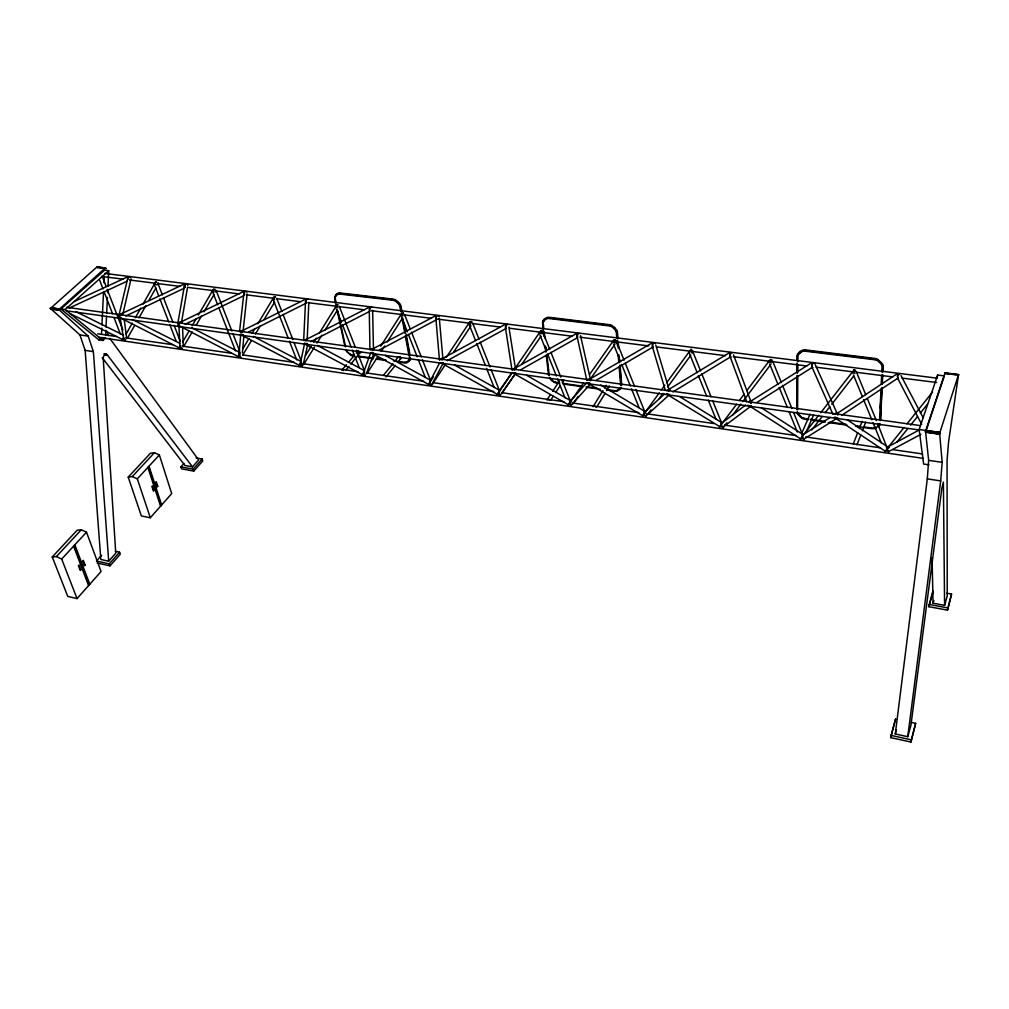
<?xml version="1.0" encoding="UTF-8"?>
<svg xmlns="http://www.w3.org/2000/svg" width="1009" height="1009" viewBox="0 0 1009 1009"><rect width="100%" height="100%" fill="white"/><g stroke="black" fill="none" stroke-linecap="round" stroke-linejoin="round"><path stroke-width="1.5" d="M666.306 393.939L720.174 426.895L721.637 422.569L680.18 396.915M944.588 605.337L943.39 482.075L941.914 487.801L910.9 725.458L907.747 736.696L895.286 733.972L927.309 478.871L928.646 460.344L925.556 431.385L945.017 372.826L958.55 374.654L948.574 441.879L947.06 460.356L947.237 595.89L944.588 605.337L933.06 603.218L932.064 557.813M796.82 409.616L796.984 375.474M796.996 372.371L797.047 363.063M797.06 359.961L797.072 356.858A8.93 7.177 19.9 0 1 797.753 354.134L799.935 351.384L802.786 350.136A8.93 7.177 19.9 0 1 806.141 349.997L874.311 358.359A9.182 7.353 15.7 0 1 877.767 359.355L882.509 364.009A9.182 7.353 15.7 0 1 883.077 366.935L882.862 371.539M797.085 408.998L797.261 376.42M797.274 373.317L797.324 364.009M797.337 360.907L797.362 356.253A8.93 7.177 19.9 0 1 798.031 353.528M797.589 409.73L797.766 375.575M797.791 372.472L797.829 364.716M797.842 361.613L797.867 356.959A8.122 6.521 19.9 0 1 798.951 353.755L801.878 351.674A8.122 6.521 19.9 0 1 805.863 351.271L874.034 359.671A8.349 6.685 15.8 0 1 878.133 361.083L881.046 363.946A8.349 6.685 15.8 0 1 882.005 367.465L881.79 372.069M907.747 736.696L940.691 480.915L942.166 462.336L939.631 433.353L958.55 374.579M589.824 378.98L590.126 379.498M542.993 332.516L542.892 333.336M109.741 338.318L198.634 459.953L192.492 466.864L107.509 355.168C105.277 352.242 102.514 356.909 103.284 359.217L115.758 553.26L108.707 561.193L100.824 559.478L85.147 350.375L79.913 334.912L50.45 308.439L96.94 266.981L97.608 267.763M108.707 561.193L93.383 351.624L88.199 336.136L58.913 309.624L105.226 268.016L105.895 268.798M945.004 373.809L945.067 372.901M308.842 302.385L307.19 339.655L305.5 340.512L306.118 339.743M436.392 318.125L436.09 315.514L372.762 348.874L372.826 350.552M862.165 421.321L862.115 422.241M862.392 430.805L865.659 422.115M879.583 419.618L881.008 388.932M881.223 384.341L881.652 375.134M880.327 408.241L880.542 403.638M101.505 334.37L101.808 328.102M101.947 324.974L103.511 292.106M103.965 282.709L104.255 276.453M105.63 334.963L105.857 330.271M106.008 327.13L106.538 316.158M106.689 313.03L107.433 297.352M107.66 292.648L107.812 289.52M107.963 286.379L108.72 270.715L104.558 270.198L60.868 308.981L98.844 339.869L102.968 340.474L105.478 338.103L101.354 337.498L98.844 339.869M303.671 340.449L305.525 301.54M880.39 419.719L881.904 387.506M882.043 384.442L882.471 375.234M882.61 372.17L882.837 367.566A9.182 7.353 15.8 0 0 882.27 364.627L880.403 361.966L878.927 361.638M880.554 420.614L882.068 388.415M882.282 383.811L882.711 374.604M123.615 339.188L123.111 339.756L123.691 337.813M369.647 307.304L369.824 310.167M890.657 737.604L895.551 719.013L890.657 737.604L910.913 742.056L915.642 723.339L911.341 722.406M910.913 742.056L915.642 723.339M946.896 593.229L951.55 594.074L947.514 610.142L928.772 606.686L932.947 590.719M240.508 356.858L238.931 355.168L240.735 334.559M242.387 352.885L243.901 335.656M750.204 401.166L750.709 403.348M947.514 610.142L951.55 594.074M697.206 372.737L689.084 352.608L691.619 349.417M442.623 359.708L442.535 358.523L505.559 324.179L506.001 327.446M243.131 330.801L247.066 294.54M239.562 331.57L243.812 293.707M239.448 354.588L238.338 356.631L178.858 325.604M179.488 347.928L180.195 345.507M304.693 343.06L300.178 364.11L302.069 366.217M302.927 364.943L303.419 362.836M526.748 375.335L570.236 400.497L568.584 404.924L512.673 372.838M836.902 414.157L836.915 412.908L836.057 413.463M238.931 355.168L239.726 353.2M937.172 378.173L937.638 375.058L944.348 375.89L926.123 430.49M182.2 348.521L180.346 347.878L180.006 346.024M181.456 322.716L187.497 287.54M177.71 323.99L184.42 285.686M615.969 342.644L615.957 341.319M240.52 334.559L299.572 365.51L301.237 361.55L253.36 336.375M238.338 356.631L239.511 353.617M836.839 413.652L897.342 373.633L897.808 378.224L841.72 415.33M303.381 363.908L307.631 344.927M123.073 313.093L131.056 278.825M118.848 315.804L127.676 278.509M119.39 317.318L179.388 347.991M514.527 368.335L513.972 369.988L516.167 368.562M596.13 380.33L652.823 347.121L652.344 342.757L590.139 378.93L589.836 379.914M440.819 362.736L497.626 394.532L499.329 390.206L454.782 365.157M304.302 343.754L362.672 374.831L364.463 370.644L317.28 345.393M155.033 284.475C152.397 284.261 157.114 281.284 156.496 281.637C154.226 281.751 155.348 285.383 157.316 284.765M385.261 355.445L430.477 380.216L428.699 384.505L371.173 352.784A2.157 1.589 -59 0 1 370.782 352.759M372.914 348.748L372.422 349.795M750.406 402.793L750.734 401.191L810.24 363.631M729.734 352.696L730.491 356.946L672.902 391.959M895.286 733.972L896.496 729.784M933.06 603.218L933.829 600.544M928.772 606.686L932.77 592.964M470.812 321.392L469.601 322.678L470.585 324.646M606.787 390.597L609.322 386.006M370.58 353.175L363.48 372.775L363.593 374.352L364.968 375.083M300.253 363.555L301.06 362.117M928.923 464.834L923.613 464.052L919.149 429.519L937.638 375.058M613.043 342.795L615.54 339.793M442.207 359.456L442.636 358.321L443.834 358.788M240.773 332.667L242.072 330.902L243.737 331.116M409.629 360.49L409.881 359.784A7.681 5.537 39.2 0 0 409.944 357.4M577.64 336.539L577.098 333.449M404.054 315.678L404.193 314.455M366.393 373.683L373.961 353.264M403.247 312.979L401.62 313.635L402.566 315.981M692.641 352.721L692.679 351.056M879.306 425.584L879.545 424.94M690.976 349.328L690.761 351.208L691.96 352.973M874.778 428.447L875.017 427.803M126.705 338.696L124.233 319.651M856.982 444.767L860.778 434.993M853.299 443.922L857.663 432.76M859.302 428.585L862.027 421.611M887.214 448.513L904.051 427.475M128.357 276.895L128.042 279.039M337.296 304.604L336.59 306.244L337.889 307.859M806.456 431.499L813.632 414.913M801.676 433.441L810.088 414.106M543.599 320.042L542.867 321.354A8.198 6.344 34.7 0 0 542.602 323.939L544.053 336.438M756.763 402.528L812.308 367.339L811.677 362.748M799.481 353.163L800.503 351.927M241.239 332.73L242.412 330.712M797.879 353.932L802.508 350.754A8.93 7.177 19.9 0 1 805.863 350.602L874.071 358.99A9.182 7.353 15.8 0 1 877.527 359.986L879.545 361.209M442.484 358.599L441.223 359.898M615.036 339.756L613.762 340.512L614.771 343.01M511.525 373.305L498.951 391.366L498.673 394.115L500.35 395.263M274.776 296.596L273.628 297.819L274.587 299.673M400.85 311.655L400.005 307.089A7.164 5.259 41.1 0 0 398.58 303.923L395.843 301.401A7.164 5.259 41.1 0 0 392.526 300.203L340.222 294.136A7.088 5.083 42.6 0 0 337.334 294.59L335.581 296.545A7.088 5.083 42.6 0 0 335.404 299.459L336.047 302.46M439.344 363.48L429.758 381.843L429.708 384.025L431.474 384.58M179.69 323.612L180.712 322.186M432.193 383.836L443.052 363.379M620.598 388.818L621.229 387.708L620.888 388.276M855.102 370.744L853.98 369.95L854.913 373.607M363.656 372.22L364.678 370.997M213.883 289.003L213.038 290.554L213.984 291.954M588.701 382.752L588.247 383.042A2.308 1.463 -61 0 1 587.541 382.815M836.247 414.068L837.937 413.047M126.163 333.941L132.293 323.094M135.37 317.671L140.73 308.174M143.038 304.113L155.298 282.419M127.462 338.141L134.361 325.97M138.965 317.86L145.864 305.677M148.928 300.266L155.827 288.095M541.101 330.372L540.799 332.617L542.211 333.903M800.314 439.218L802.395 436.531L803.996 439.76M404.231 362.307A6.987 5.032 39.2 0 0 407.169 361.954L409.452 359.595A6.975 5.032 39.2 0 0 409.692 358.964M182.743 341.849L189.011 331.091M192.139 325.718L196.061 318.995M198.407 314.959L213.29 289.406M769.236 362.685L771.784 359.557M183.588 346.73L192.202 331.974M196.112 325.264L201.598 315.867M203.957 311.844L214.135 294.388M644.221 411.912L644.701 411.306L642.973 415.885L588.247 383.395M157.934 284.361L158.11 282.835M242.589 349.139L249.009 338.456M252.212 333.121L254.621 329.111M257.825 323.775L273.868 297.075M749.939 402.112L751.705 401.128M242.564 355.37L251.38 340.714M255.391 334.055L260.208 326.058M264.207 319.399L274.637 302.082M358.031 351.119L358.662 350.653M350.892 364.06L360.743 351.763M596.924 406.715L605.148 393.283M593.027 406.741L602.941 390.647M604.593 387.973L606.245 385.287M179.198 323.548L180.321 322.363L181.998 322.577M305.538 355.445L311.289 346.163M313.761 342.177L316.221 338.204M319.512 332.894L336.766 305.046M303.785 364.337L314.455 347.121M316.927 343.148L321.858 335.215M325.138 329.918L337.46 310.053M369.521 307.039L305.941 339.629L305.878 340.752M614.544 327.219L615.124 328.732M371.413 360.743L375.625 354.159M380.683 346.238L401.759 313.269M366.973 373.582L377.934 356.48M381.301 351.208L384.669 345.948M387.204 342.001L402.364 318.302M398.164 361.878L401.103 358.17L400.081 356.644M720.994 423.061L721.637 422.569M550.763 400.043L553.222 396.285M555.682 392.526L559.781 386.258M562.24 382.499L563.88 379.989L563.098 380.481A2.031 1.551 33.1 0 1 562.707 380.507M551.482 380.62L550.952 379.17M549.577 378.325L550.334 378.375M550.22 394.998L546.928 400.005L547.71 399.514A2.068 1.551 33.1 0 1 548.921 399.69L549.615 400.144M552.68 391.252L559.263 381.238M430.78 380.935L433.378 377M446.369 357.312L469.74 321.884M432.18 384.568L445.158 364.917M453.621 352.116L470.938 325.92M430.124 381.944L429.935 383.975L431.411 385.161M887.378 448.538L877.578 423.553M616.764 337.75L616.385 333.134A7.58 5.953 31.8 0 0 615.162 329.817L612.349 327.13A7.58 5.953 31.8 0 0 608.679 325.831L549.476 318.567A7.454 5.764 34.7 0 0 546.109 318.983L543.838 320.988A7.454 5.764 34.7 0 0 543.283 324.028L543.826 328.72M499.026 391.984L512.105 372.788M515.586 367.667L540.862 330.574M501.75 393.674L515.7 373.242M521.804 364.299L540.975 336.186M589.269 379.838L591.16 378.93M544.494 318.894L542.956 321.165M586.544 382.827L569.959 401.683L569.555 404.004L571.006 405.252M501.107 393.901L515.549 373.418M583.467 383.18L570.009 402.314L569.984 404.458L571.359 405.668M589.748 374.263L613.976 339.819M572.746 404.079L578.132 396.436M590.694 378.602L614.935 344.22M120.966 314.152L120.222 315.363L122.795 314.177M852.946 373.355L855.531 370.139M835.742 417.196L834.834 417.449A2.485 1.286 -61.7 0 1 834.241 417.221M644.524 413.173L659.331 392.804M661.185 390.269L664.893 385.173M666.735 382.625L690.799 349.543M648.207 413.715L650.994 409.906M659.318 398.467L663.027 393.384M667.643 387.027L690.787 355.269M498.951 391.366L500.06 390.407M722.558 422.897L736.608 404.205M739.408 400.472L744.1 394.242M746.9 390.508L770.308 359.368L771.116 362.925M364.047 372.321L363.795 374.301L365.308 375.474M723.1 427.753L726.858 422.784M732.471 415.317L740.909 404.117M742.775 401.62L770.889 364.287M886.406 447.101C888.412 445.373 886.936 451.137 885.498 451.414L835.036 417.852M619.904 388.389L620.321 387.847A7.391 5.663 30.3 0 1 619.967 388.427L617.596 390.281A7.391 5.663 30.3 0 1 614.191 390.609L606.409 389.512M620.951 388.238L617.13 391.114A8.135 6.231 30.3 0 1 614.241 391.215L609.575 390.559M803.618 434.715L818.816 415.166M820.721 412.719L853.98 369.95M430.023 381.326L431.158 380.406M811.791 429.872L822.259 416.44M825.11 412.782L829.865 406.677M831.769 404.231L853.639 376.155M385.993 376.975L395.351 365.359M907.003 423.805L932.593 392.009M896.774 442.27L907.608 428.838M910.559 425.167L917.458 416.616M920.41 412.958L927.309 404.407M383.47 375.31L392.854 363.719M394.733 361.399L398.479 356.757M371.917 349.719L373.973 348.9M609.259 386.573L608.44 387.065A2.068 1.589 30.9 0 1 608.049 387.078M300.846 363.114L299.295 365.8M346.024 369.824L348.95 366.355M342.556 369.332L346.453 364.728M348.408 362.42L354.26 355.509M356.215 353.213L358.17 350.905M396.55 301.88L397.773 302.019L399.627 304.516A7.883 5.789 41.1 0 1 400.636 307.152L401.481 311.731M409.679 360.591L406.841 362.761A7.681 5.537 39.2 0 1 404.344 362.887L398.164 362.054M241.138 334.647L243.219 334.547M97.205 563.035L110.006 565.847L120.298 554.218L119.579 552.226L115.329 551.305M183.941 463.535L180.926 466.89L181.532 468.844L193.791 471.102L202.746 460.987L202.166 459.032L196.061 457.935M77.05 598.589L101.064 571.523L86.497 532.184L81.3 529.775L77.176 530.217L52.254 556.968L67.78 596.42L77.05 598.589L61.675 559.062L56.403 556.577L52.254 556.968M101.644 555.265L96.46 561.042L109.275 563.854L119.579 552.226M193.791 471.102L193.198 469.147L202.166 459.032M150.316 517.768L171.694 493.628L159.372 454.945L154.415 452.726L150.366 453.318L128.219 477.118L141.361 515.952L150.316 517.768L137.325 478.859L132.293 476.576L128.219 477.118M799.229 353.15L799.809 352.494M830.382 417.31L803.177 434.677L800.869 439.016L748.665 405.429A2.422 1.35 -61.6 0 1 748.035 405.202M571.762 404.723L590.126 384.189M306.194 302.498L305.841 299.017L242.097 330.801L241.996 332.39M335.656 295.057L336.338 294.313L334.761 296.911A7.795 5.587 42.6 0 0 334.799 299.396L336.413 306.887M239.637 354.197L238.162 356.845M61.675 559.062L86.497 532.184M137.325 478.859L159.372 454.945M132.293 476.576L154.415 452.726M56.403 556.577L81.3 529.775M543.674 319.916L546.928 317.545A8.198 6.344 34.7 0 1 549.779 317.381L608.995 324.633A8.337 6.559 31.8 0 1 612.059 325.541L616.638 329.88A8.337 6.559 31.8 0 1 617.458 332.655L617.962 338.822M745.638 405.013L722.091 422.897L721.12 426.151L722.52 427.438M884.88 451.641L887.125 448.879L888.74 452.183M877.666 426.277L878.221 425.722A8.148 6.319 16.5 0 0 879.344 423.503M878.461 426.176L879.142 425.495M878.221 426.807L879.684 424.751A8.955 6.949 16.5 0 0 880.1 423.931M215.434 291.967L215.838 290.151M664.389 394.09L644.814 412.063L644.133 414.901L645.558 416.175M802.142 434.463L802.407 438.537L803.618 439.319M336.754 293.922L335.215 296.406A7.782 5.587 42.6 0 0 335.253 298.891M179.943 346.188L179.249 348.219M620.447 388.881L617.47 390.533A8.135 6.218 30.3 0 1 616.549 390.685M570.274 401.241L571.422 400.674M645.937 415.973L668.601 395.44M123.615 337.977L122.48 339.642L123.741 339.73M60.868 308.981L65.118 309.574L108.72 270.715M570.135 402.339L568.117 405.202M244.607 294.969L244.178 291.248L180.308 322.249L180.119 323.309M887.327 448.261L888.16 448.551M540.408 333.02L539.765 333.487M239.65 356.013L238.477 356.77M430.25 381.957L428.409 384.719M544.255 319.311L546.55 318.1A8.198 6.344 34.7 0 1 549.4 317.923L608.629 325.188A8.337 6.559 31.8 0 1 611.694 326.096L614.38 327.95M722.885 427.236L751.415 405.807M360.617 352.519L360.125 352.784A1.93 1.362 40.5 0 1 359.065 352.633M302.574 365.359L300.934 365.737L300.972 363.139M307.442 343.501L305.386 343.602A2.106 1.627 -57.9 0 1 304.857 343.59M185.025 284.034L185.177 287.414M400.964 358.384L400.447 358.649A1.955 1.4 39.3 0 1 400.094 358.674M364.173 372.334L362.42 375.058M919.413 429.847L888.197 446.747L887.1 448.45L887.176 450.935L888.349 451.717L920.94 434.311M336.287 294.426L338.078 293.228A7.782 5.587 42.6 0 1 340.55 293.026L392.842 299.08A7.883 5.789 41.1 0 1 395.604 299.9L400.056 303.999A7.883 5.789 41.1 0 1 401.065 306.648L401.91 311.213M239.751 354.222L239.259 356.089L240.823 357.236M803.971 439.104L837.71 417.852M541.833 330.473L539.399 333.538M178.782 326.222L179.047 325.957A2.031 1.677 -54.4 0 1 177.912 325.39M729.873 352.444L668.261 389.777L668.69 391.051M514.666 369.698L514.502 368.474L577.123 333.197M520.543 369.862L577.678 337.561M722.091 422.897L722.835 422.645M447.264 360.654L506.14 328.467M378.905 350.249L436.695 319.639M645.167 411.722L646.277 411.609M310.734 341.71L370.126 311.163M403.449 312.967L401.115 315.918M248.29 332.163L306.459 303.066M185.139 324.28L243.421 295.902M666.369 394.305L666.672 394.014A2.359 1.413 -61.4 0 0 667.088 394.141M125.784 315.994L184.004 288.347M184.786 283.769L120.853 314.039L120.626 315.552M338.078 304.705L335.682 307.455M74.086 301.59L128.093 276.63M69.079 308.123L127.311 281.133M515.725 372.926L514.174 372.737M275.533 296.797L273.162 299.496L288.297 338.343M443.014 362.786L441.765 362.862M336.918 294.023L337.624 293.733A7.795 5.587 42.6 0 1 340.096 293.518L392.413 299.597A7.883 5.789 41.1 0 1 395.175 300.417L398.429 302.877M373.444 353.074L371.577 352.482M214.955 289.129L212.558 291.563L217.641 304.768M812.182 367.39L811.766 366.62M876.077 427.299L875.181 427.639A8.148 6.319 16.5 0 1 871.145 427.93L863.49 426.845M876.783 427.236L874.753 427.866M876.544 427.879L874.513 428.51A8.955 6.949 16.5 0 1 871.12 428.56L855.796 426.403M181.948 348.055L180.674 348.118L180.107 346.617M750.734 401.191L751.428 403.096M341.799 370.328L342.089 370.227A1.968 1.362 40.2 0 1 343.161 370.379L343.501 370.568M471.871 321.518L469.172 324.469L475.554 340.563M837.016 413.122L837.874 415.09M719.354 427.362L721.296 424.713L722.885 427.879M888.197 446.747L889.37 447.529M669.333 394.62L668.008 393.8M499.997 394.86L499.228 394.771M590.366 383.597L589.004 382.789M642.544 416.099L644.347 413.501L644.347 414.396M125.166 339.97L123.602 338.835L120.046 316.965M497.235 394.809L498.799 392.287L499.405 394.834M645.924 416.603L644.436 414.888M125.482 340.336L123.754 338.393M105.554 268.003L97.015 266.956L105.756 268.205M97.52 267.271L105.806 268.306M97.596 267.511L100.358 267.852M945.067 373.078L958.55 374.755M945.067 373.191L949.545 373.885M952.559 374.125L958.55 374.869M945.042 373.481L948.031 373.847M952.534 374.415L955.523 374.78M104.759 273.401L937.247 378.198M101.48 276.428L123.375 279.203M129.631 279.998L154.654 283.176M157.782 283.579L179.678 286.354M187.497 287.351L212.521 290.529M215.649 290.933L239.108 293.909M246.928 294.893L273.515 298.273M276.643 298.677L300.089 301.653M307.909 302.65L336.06 306.219M339.188 306.622L364.211 309.788M372.031 310.785L401.746 314.556M404.874 314.959L431.461 318.339M437.717 319.134L468.996 323.107M472.124 323.498L500.275 327.067M509.659 328.266L572.204 336.211M580.024 337.208L612.867 341.37M615.995 341.774L648.837 345.936M656.657 346.932L689.5 351.107M692.628 351.498L725.471 355.673M733.291 356.669L769.249 361.235M772.377 361.626L806.784 366.002M816.167 367.188L853.702 371.955M856.83 372.359L892.801 376.925M902.185 378.11L936.592 382.487M357.867 356.089L373.33 358.157M376.42 358.573L385.69 359.822M393.409 360.856L404.76 362.37M357.993 356.656L373.444 358.737M376.534 359.154L385.804 360.402M66.569 307.291L919.981 425.533M50.677 307.695L59.153 308.88M50.551 307.909L59.077 308.981M50.5 308.035L58.976 309.221M50.475 308.161L58.926 309.486M919.149 429.519L939.82 432.382L925.682 430.704M50.45 308.439L58.913 309.624M50.463 308.577L58.926 309.763M66.43 310.81L919.325 429.96M925.644 430.868L939.707 432.836M50.488 308.704L58.989 310.015M925.619 431.045L939.682 433M59.039 310.116L50.702 309.107M925.581 431.209L939.656 433.176M925.556 431.385L939.631 433.353M925.543 431.562L939.606 433.529M925.518 431.713L939.568 433.832M925.505 431.991L939.568 434.072M925.505 432.193L939.568 434.16M559.793 382.953L556.678 382.525A7.265 5.486 33 0 1 553.222 381.251L551.721 380.103M562.896 383.395L581.55 386.018M586.216 386.674L597.088 388.2M562.972 383.988L581.613 386.611M586.267 387.279L600.254 389.247M808.31 419.076L805.245 418.647A7.921 6.168 20.1 0 1 801.398 417.259L798.813 415.002M810.101 419.29L825.173 421.447M829.764 422.103L846.627 424.474M855.821 425.773L860.425 426.416M808.297 419.706L805.232 419.265A8.715 6.786 20.1 0 1 801.991 418.281L797.438 413.904A8.715 6.786 20.1 0 1 796.87 412.088M811.362 420.135L825.16 422.077M828.225 422.506L846.601 425.104M97.709 333.777L116.413 336.502M125.772 337.864L172.804 344.712M181.91 346.037L231.805 353.314M242.715 354.903L294.174 362.395M303.52 363.77L358.094 371.716M366.103 372.889L423.591 381.263M432.949 382.625L493.754 391.479M501.549 392.627L563.917 401.708M571.876 402.868L638.76 412.618M646.555 413.753L713.729 423.54M724.525 425.117L796.341 435.585M805.598 436.935L880.529 447.845M892.915 449.648L922.617 453.974M98.832 337.334L923.412 458.401M79.913 334.912L88.199 336.136M928.646 460.344L942.166 462.336M85.147 350.375L93.383 351.624M103.952 353.919L106.677 354.336M927.309 478.871L940.691 480.915M104.406 354.26L107.131 354.663M104.785 354.752L107.509 355.168M192.492 466.864L184.95 465.477L102.199 357.64M180.926 466.89L193.198 469.147M928.948 604.441L947.716 607.897M890.796 735.334L911.077 739.786M180.308 322.249L180.851 323.221M69.722 313.471L123.111 339.756M75.826 311.604L123.527 335.177M132.419 319.5L179.804 343.337M191.735 327.774L240.142 352.595M801.272 417.121L802.269 417.663M600.733 385.06L644.701 411.306M760.963 407.548L802.533 434.211M847.106 419.706L887.138 446.495M396.285 300.884L396.978 301.363M349.518 353.68L350.325 354.235M65.118 309.574L102.968 340.474M551.671 379.901L552.465 380.57M799.532 415.784L800.364 416.503M670.392 390.13L668.917 389.941A2.359 1.413 -61.4 0 0 666.886 390.798M880.05 361.752L880.781 362.584M596.016 407.182L595.083 406.425A2.094 1.589 31 0 0 593.847 406.249M551.078 379.434L550.51 378.716A7.265 5.486 33 0 1 550.044 377.959M614.998 328.556L616.285 330.447A8.337 6.559 31.8 0 1 617.104 333.222L617.483 337.851M798.195 414.169L799.141 415.33M346.894 350.817L347.437 351.611M549.451 378.11L553.865 382.222A7.996 6.029 33 0 0 556.754 383.117M900.999 375.55L923.134 417.676M921.671 424.348L897.505 377.959A2.434 1.211 -62.6 0 0 898.388 378.249M815.36 364.829L837.104 413.337A2.485 1.286 -61.7 0 0 834.91 414.094M811.993 367.087L832.967 414.358M856.237 371.501L865.722 394.633M867.5 398.971L876.392 420.665M853.45 374.932L862.354 396.638M863.54 399.526L871.839 419.794M873.025 422.695L881.324 442.951M772.566 360.907L781.357 382.525M782.53 385.4L791.914 408.456M793.679 412.769L803.05 435.825M769.779 364.262L777.989 384.442M779.162 387.33L787.373 407.522M789.139 411.849L797.35 432.029M692.464 350.779L700.587 370.883M701.747 373.759L711.042 396.739M712.783 401.052L721.485 422.594M698.379 375.613L706.502 395.742M708.255 400.056L715.797 418.748M590.139 378.93L590.492 380.759M616.449 341.193L624.079 360.2M625.252 363.126L634.648 386.523M635.821 389.449L645.218 412.858M613.636 344.359L620.548 361.575M621.695 364.451L630.335 385.968M631.495 388.843L638.987 407.497M542.779 331.885L549.779 349.417M550.939 352.33L560.853 377.177M562.026 380.103L570.186 400.56M539.979 335.001L546.399 351.082M547.572 354.008L556.325 375.953M557.485 378.879L565.065 397.887M472.679 323.145L479.061 339.213M480.221 342.139L490.059 366.973M491.219 369.887L499.341 390.344M476.715 343.489L485.417 365.435M486.578 368.361L494.12 387.38M404.571 314.531L410.335 329.148M411.495 332.075L421.295 356.934M422.443 359.86L430.515 380.33M401.595 317.242L407.371 331.898M408.531 334.824L417.184 356.782M418.331 359.721L425.256 377.29M339.264 306.269L355.332 347.285M356.492 350.211L363.946 369.256M336.249 308.931L341.42 322.123M342.581 325.062L351.195 347.071M352.343 349.997L359.242 367.604M276.781 298.374L281.927 311.592M283.075 314.531L292.812 339.491M293.947 342.429L300.821 360.049M289.419 341.219L296.709 359.923M216.241 290.693L231.881 331.04M232.991 333.916L239.701 351.208M218.764 307.657L235.538 350.943M157.909 283.315L162.373 294.893M163.496 297.781L172.968 322.375M174.09 325.264L180.22 341.181M154.818 285.799L158.728 295.94M159.851 298.841L168.78 322.01M169.903 324.911L176.045 340.84M102.212 276.289L106.122 286.455M107.231 289.369L122.846 330.057M99.664 280.161L103.019 288.902M104.129 291.803L112.504 313.635M114.181 318.012L120.323 334.017M74.83 544.822L89.776 584.249M74.212 545.491L89.17 584.917M73.594 546.159L88.578 585.598M733.556 354.916L751.024 401.771A2.422 1.35 -61.6 0 0 748.59 402.124M729.986 356.328L746.786 401.885M109.275 563.854L110.006 565.847M148.449 466.789L161.112 505.585M147.894 467.394L160.57 506.19M106.992 331.444L108.354 335.656M149.004 466.196L161.642 504.992M655.812 345.166L669.396 390.47M665.372 390.508L652.344 346.465A2.258 1.387 -62.5 0 0 653.164 347.159M580.503 335.682L590.479 379.548A2.308 1.463 -61 0 0 587.919 379.851M577.034 336.464L586.885 380.481M337.372 311.377L344.788 345.847M337.826 310.873L345.557 346.831M401.973 317.734L404.811 332.957M405.366 336.01L409.049 355.799M404.168 323.384L405.58 330.99M406.135 334.042L410.083 355.345M402.604 317.81L405.429 333.033M405.996 336.085L409.667 355.874M508.914 327.093L515.372 368.096M505.421 327.37L511.992 370.026M544.192 331.835L544.923 338.091M546.008 347.474L546.373 350.602M546.916 355.282L549.262 375.6M543.346 326.512L542.981 323.384A8.198 6.344 34.7 0 1 543.246 320.812M545.705 346.819L546.247 351.51M546.79 356.202L547.332 360.881M547.698 364.009L548.417 370.265M545.137 345.822L545.869 352.065M546.235 355.193L548.593 375.512M439.319 318.327L442.825 358.018M435.913 318.554L439.432 359.898M618.214 341.9L618.706 348.067M620.081 365.018L621.708 385.047M617.735 340.928L618.353 348.635M618.858 354.802L619.488 362.508M619.74 365.586L621.355 385.627M616.991 335.644L617.243 338.734M620.005 372.624L620.384 377.24M617.016 340.84L617.394 345.456M618.151 354.701L618.782 362.408M619.148 367.036L620.661 385.526M183.26 345.355L182.616 328.644M178.908 324.633L179.917 346.554M372.636 310.419L373.456 348.874M369.962 349.707L369.256 309.612A2.068 1.551 -60.8 0 1 371.842 307.392M353.238 355.458A6.899 4.868 40.7 0 1 350.085 354.298L347.449 351.901A6.899 4.868 40.7 0 1 346.251 349.682M409.326 357.312A6.987 5.032 39.2 0 1 409.036 360.125M406.93 361.663A6.975 5.032 39.2 0 1 406.211 361.802M406.476 362.382A7.681 5.537 39.2 0 0 407.27 362.231L410.297 359.254A7.681 5.537 39.2 0 0 410.436 358.498M352.923 355.357A7.58 5.348 40.7 0 1 351.182 354.701M353.352 356.038A7.58 5.348 40.7 0 1 350.741 355.218L346.453 351.334A7.58 5.348 40.7 0 1 345.671 349.682M392.968 299.698A7.164 5.259 41.1 0 1 394.633 300.089M399.022 303.406A7.164 5.259 41.1 0 1 399.514 304.163M399.93 304.958A7.164 5.259 41.1 0 1 400.434 306.572M337.788 294.086A7.076 5.083 42.6 0 1 339.894 293.594M352.885 354.79A6.899 4.868 40.7 0 1 352.078 354.55M130.287 280.073A1.917 1.652 -54.8 0 1 129.871 280.325M127.626 278.988A1.917 1.652 -54.8 0 1 130.552 277.16M120.689 317.797A1.993 1.69 -51.8 0 1 119.087 317.192M119.012 315.325A1.993 1.69 -51.8 0 1 121.849 314.367M306.332 303.003A2.031 1.577 -59.9 0 1 305.727 302.448M305.563 302.019A2.031 1.577 -59.9 0 1 308.111 299.358M304.15 340.512A2.106 1.627 -57.9 0 1 306.913 340.285M187.762 285.055A1.955 1.627 -57 0 1 187.825 285.522M184.609 287.06A1.955 1.627 -57 0 1 187.296 284.311M177.874 323.498A2.031 1.677 -54.4 0 1 181.191 323.271M244.039 294.603A1.993 1.602 -58.7 0 1 244.67 291.942A1.993 1.602 -58.7 0 1 247.016 292.143M247.003 294.01A1.993 1.602 -58.7 0 1 246.726 294.451M239.928 331.608A2.068 1.652 -56.4 0 1 242.728 331.393M240.722 334.635A2.068 1.652 -56.4 0 1 240.281 334.547M372.044 310.343A2.068 1.551 -60.8 0 1 371.69 310.722M370.568 349.719A2.157 1.589 -59 0 1 373.305 349.467M505.408 326.878A2.157 1.476 -62 0 1 508.019 324.545M512.547 369.937A2.258 1.513 -60.6 0 1 515.258 368.802M435.888 318.062A2.119 1.513 -61.5 0 1 439.054 316.359M438.915 318.327A2.119 1.513 -61.5 0 1 438.259 319.185M439.836 359.847A2.207 1.551 -59.9 0 1 442.837 359.103M652.268 345.494A2.258 1.387 -62.5 0 1 653.731 343.186A2.258 1.387 -62.5 0 1 655.371 343.653M577.034 335.947A2.207 1.438 -62.3 0 1 579.658 333.575M897.43 376.559A2.434 1.211 -62.6 0 1 899.751 373.847M731.147 356.984A2.321 1.337 -62.7 0 1 730.15 356.694M729.948 355.332A2.321 1.337 -62.7 0 1 732.244 352.746M811.841 365.712A2.371 1.274 -62.7 0 1 813.38 363.303A2.371 1.274 -62.7 0 1 814.881 363.77M812.926 367.377A2.371 1.274 -62.7 0 1 811.829 366.734M609.045 325.264A7.58 5.953 31.8 0 1 609.991 325.44M610.924 325.718A7.58 5.953 31.8 0 1 612.703 326.575M615.995 330.044A7.58 5.953 31.8 0 1 616.613 331.721M543.914 321.127A7.454 5.764 34.7 0 1 544.229 320.433M546.487 318.428A7.454 5.764 34.7 0 1 549.855 318.012M556.148 382.361A7.996 6.029 33 0 1 555.177 382.058M798.586 414.573A7.921 6.168 20.1 0 1 797.64 412.113M879.861 424.575A8.955 6.949 16.5 0 1 879.457 425.382M875.358 359.229A8.349 6.685 15.7 0 1 876.417 359.532M881.298 363.316A8.349 6.685 15.7 0 1 881.74 364.173M798.434 354.663A8.11 6.521 19.9 0 1 798.762 353.882M804.072 350.64A8.11 6.521 19.9 0 1 806.141 350.665M805.51 418.647A8.715 6.786 20 0 1 803.315 418.104M797.715 413.286A8.715 6.786 20 0 1 797.362 412.378M80.834 569.808L80.228 570.476L78.425 565.746L79.03 565.065L80.834 569.808M85.097 565.078L84.491 565.759L82.7 561.029L83.318 560.361L85.097 565.078M153.973 490.513L153.431 491.118L151.905 486.464L152.447 485.859L153.973 490.513M157.757 486.313L157.227 486.906L155.714 482.252L156.256 481.659L157.757 486.313"/></g></svg>
